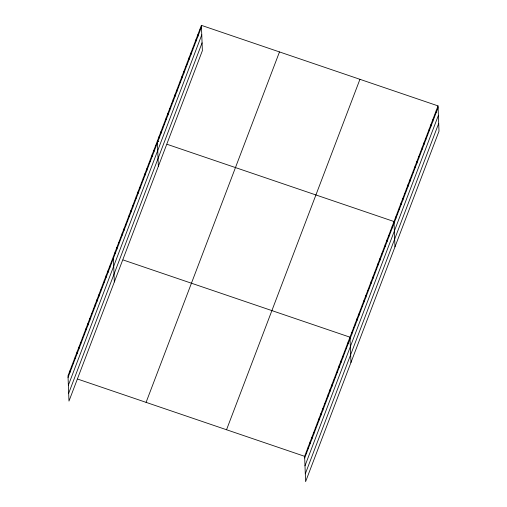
<?xml version="1.0" encoding="UTF-8"?>
<svg xmlns="http://www.w3.org/2000/svg" width="507" height="507" viewBox="0 0 507 507"><rect width="100%" height="100%" fill="white"/><g stroke="black" fill="none" stroke-linecap="round" stroke-linejoin="round"><path stroke-width="0.76" d="M201.399 25.35L68.001 375.788L68.971 401.107L202.375 50.675L201.399 25.35L438.029 105.893L438.999 131.212L305.601 481.65L304.625 456.325L438.029 105.893M68.065 377.455L201.463 27.023M68.363 385.263L201.767 34.825M68.673 393.305L202.071 42.867M146.086 402.362L279.484 51.929M226.54 429.746L359.938 79.314M304.688 457.998L438.092 107.566M304.992 465.806L438.39 115.368M305.303 473.849L438.701 123.41M158.773 141.466L157.379 140.997L158.349 166.315M167.139 144.318L394.002 221.534L394.978 246.858M123.119 259.958L349.982 337.18L350.958 362.505M77.761 379.109L304.625 456.325M436.267 110.52L436.331 112.193M434.505 115.146L434.569 116.819M432.744 119.772L432.807 121.439M430.982 124.392L431.045 126.066M429.22 129.019L429.283 130.692M427.458 133.645L427.528 135.318M425.703 138.272L425.766 139.945M423.941 142.898L424.004 144.571M422.179 147.524L422.242 149.197M420.417 152.151L420.48 153.824M418.655 156.777L418.719 158.45M416.893 161.403L416.963 163.077M415.138 166.03L415.201 167.697M413.376 170.65L413.439 172.323M411.614 175.276L411.678 176.949M409.852 179.903L409.916 181.576M408.091 184.529L408.154 186.202M406.329 189.155L406.392 190.828M404.567 193.782L404.637 195.455M402.812 198.408L402.875 200.081M401.05 203.034L401.113 204.708M399.288 207.661L399.351 209.334M397.526 212.287L397.589 213.954M395.764 216.907L395.828 218.58M392.241 226.16L392.31 227.833M390.485 230.786L390.548 232.46M388.723 235.413L388.787 237.086M386.961 240.039L387.025 241.712M385.2 244.666L385.263 246.339M383.438 249.292L383.501 250.965M381.676 253.918L381.746 255.591M379.92 258.545L379.984 260.218M378.159 263.165L378.222 264.838M376.397 267.791L376.46 269.464M374.635 272.417L374.698 274.091M372.873 277.044L372.937 278.717M371.111 281.67L371.175 283.343M369.349 286.297L369.419 287.97M367.594 290.923L367.657 292.596M365.832 295.549L365.896 297.222M364.07 300.176L364.134 301.849M362.309 304.802L362.372 306.475M360.547 309.422L360.61 311.095M358.785 314.048L358.848 315.722M357.023 318.675L357.093 320.348M355.268 323.301L355.331 324.974M353.506 327.928L353.569 329.601M351.744 332.554L351.807 334.227M348.17 341.946L348.233 343.619M346.357 346.712L346.42 348.385M344.538 351.478L344.602 353.151M342.726 356.244L342.789 357.917M340.913 361.009L340.977 362.682M339.094 365.775L339.164 367.448M337.282 370.541L337.345 372.214M335.469 375.307L335.533 376.98M333.657 380.073L333.72 381.746M331.838 384.838L331.908 386.511M330.025 389.604L330.089 391.277M328.213 394.37L328.276 396.043M326.4 399.136L326.464 400.809M324.581 403.902L324.645 405.575M322.769 408.667L322.832 410.34M320.956 413.433L321.02 415.106M319.144 418.199L319.207 419.872M317.325 422.965L317.388 424.638M315.512 427.731L315.576 429.404M313.7 432.496L313.763 434.169M311.881 437.262L311.951 438.935M310.069 442.028L310.132 443.701M308.256 446.794L308.319 448.467M306.443 451.56L306.507 453.233M199.638 29.976L199.701 31.649M197.876 34.603L197.945 36.276M196.12 39.229L196.184 40.902M194.358 43.856L194.422 45.529M192.597 48.482L192.66 50.149M190.835 53.102L190.898 54.775M189.073 57.728L189.136 59.401M187.311 62.355L187.375 64.028M185.556 66.981L185.619 68.654M183.794 71.607L183.857 73.281M182.032 76.234L182.095 77.907M180.27 80.86L180.334 82.533M178.508 85.487L178.572 87.16M176.747 90.113L176.81 91.786M174.985 94.739L175.054 96.406M173.229 99.359L173.293 101.032M171.467 103.986L171.531 105.659M169.706 108.612L169.769 110.285M167.944 113.238L168.007 114.912M166.182 117.865L166.245 119.538M164.42 122.491L164.483 124.164M162.658 127.118L162.728 128.791M160.903 131.744L160.966 133.417M159.141 136.37L159.204 138.043M155.617 145.617L155.681 147.29M153.855 150.243L153.919 151.916M152.094 154.869L152.163 156.543M150.338 159.496L150.402 161.169M148.576 164.122L148.64 165.795M146.815 168.749L146.878 170.422M145.053 173.375L145.116 175.048M143.291 178.001L143.354 179.674M141.529 182.628L141.592 184.301M139.767 187.254L139.837 188.921M138.012 191.874L138.075 193.547M136.25 196.501L136.313 198.174M134.488 201.127L134.551 202.8M132.726 205.753L132.79 207.426M130.964 210.38L131.028 212.053M129.203 215.006L129.266 216.679M127.441 219.632L127.51 221.305M125.685 224.259L125.749 225.932M123.923 228.885L123.987 230.558M122.162 233.512L122.225 235.178M120.4 238.132L120.463 239.805M118.638 242.758L118.701 244.431M116.876 247.384L116.946 249.057M115.121 252.011L115.184 253.684M113.359 256.637L114.329 281.962M111.54 261.403L111.61 263.076M109.727 266.169L109.791 267.842M107.915 270.934L107.978 272.608M106.102 275.7L106.166 277.373M104.284 280.466L104.347 282.139M102.471 285.232L102.534 286.905M100.659 289.998L100.722 291.671M98.846 294.763L98.909 296.437M97.027 299.529L97.09 301.202M95.215 304.295L95.278 305.968M93.402 309.061L93.465 310.734M91.583 313.827L91.653 315.5M89.771 318.592L89.834 320.266M87.958 323.358L88.022 325.031M86.146 328.124L86.209 329.797M84.327 332.89L84.396 334.563M82.514 337.656L82.578 339.329M80.702 342.421L80.765 344.095M78.889 347.187L78.953 348.86M77.07 351.953L77.134 353.626M75.258 356.719L75.321 358.392M73.445 361.485L73.509 363.158M71.626 366.25L71.696 367.924M69.814 371.016L69.877 372.689"/></g></svg>
